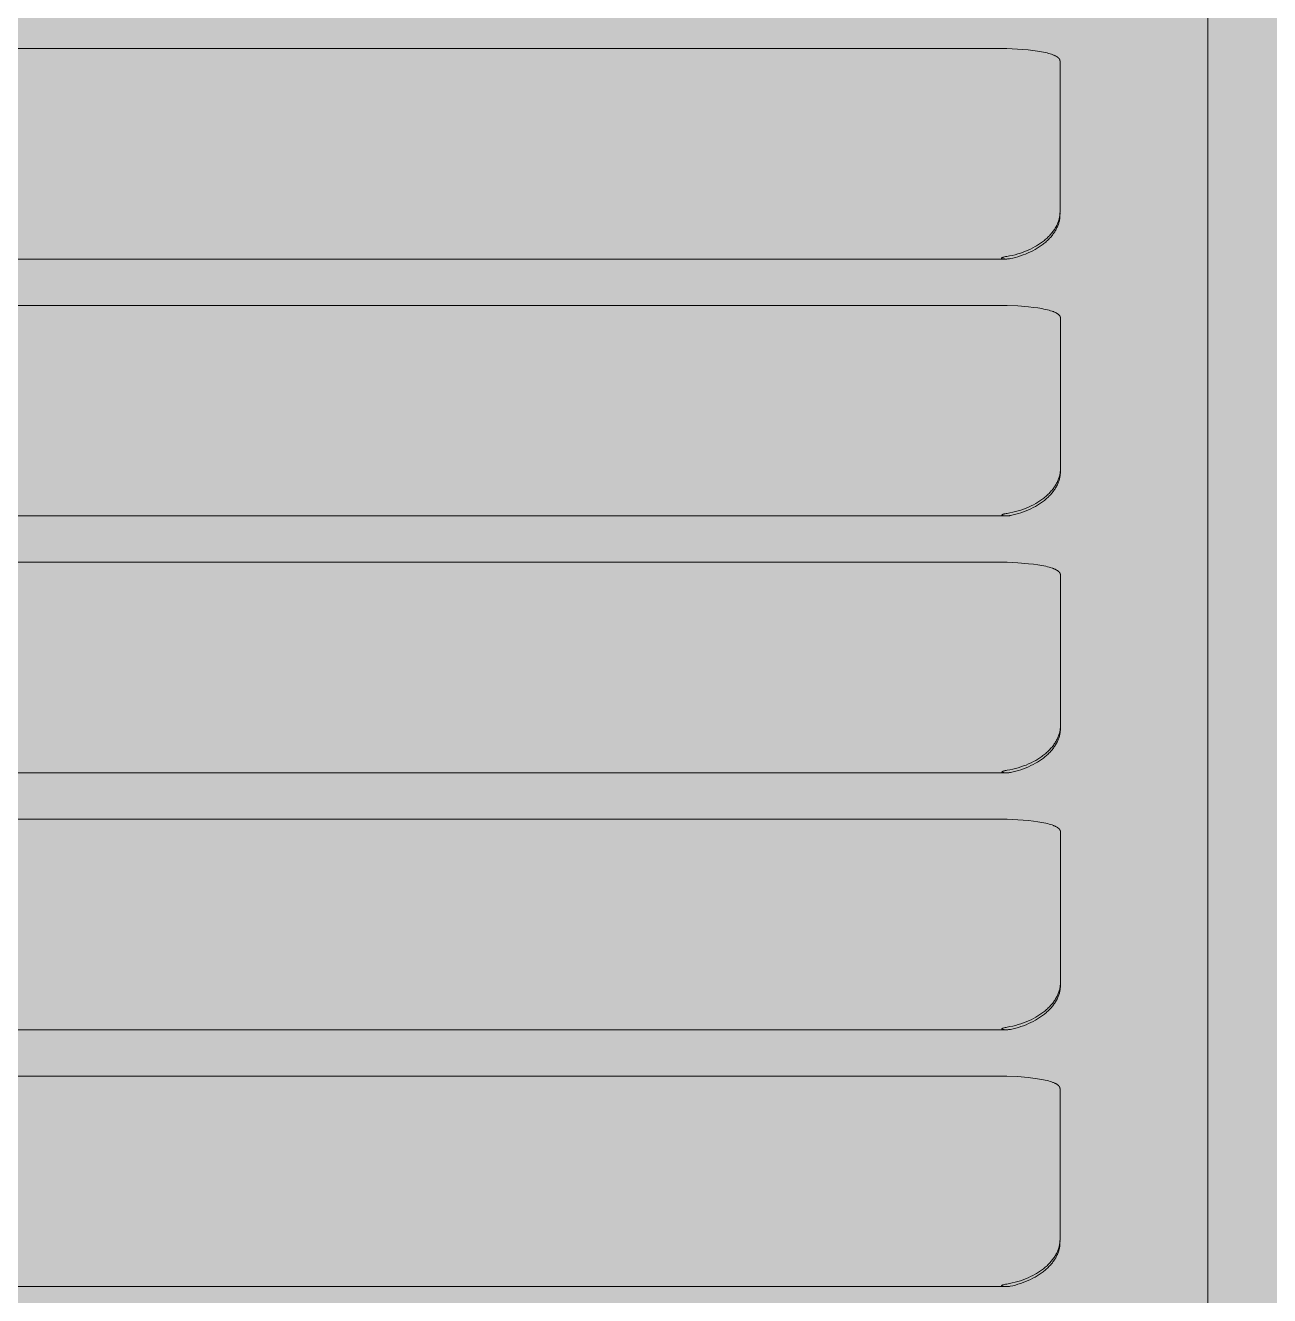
# Model space of a CAD drawing. Header units: millimetres. Extents: x 126 to 12547, y 1644 to 26714.
# Drawn here: x 1157.2 to 1217.8, y 25354.2 to 25415.9 of the extents above; entities that cross this region are included whole.
import ezdxf

# ---------------------------------------------------------------- set-up
doc = ezdxf.new("R2010")
doc.units = ezdxf.units.MM
doc.linetypes.add('CONTINUA', pattern=[0])
doc.layers.add('cono piramide', color=4, linetype='Continuous')
for name, color, linetype, lineweight in [('F_ARREDI_pareti', 1, 'Continuous', 0), ('F_INFISSI', 4, 'Continuous', 5), ('F_MINERAL WALL', 6, 'Continuous', 5), ('F_Tendaggio', 252, 'Continuous', 5), ('F_VETRO', 140, 'Continuous', 5)]:
    doc.layers.add(name, color=color, linetype=linetype, lineweight=lineweight)

# ---------------------------------------------------------------- blocks, each defined once
blk = doc.blocks.new('TENDAGGIO_infisso piccolo_prospetto_fronte')
at = {"layer": 'F_Tendaggio'}
for points in [[(734793.782, 513512.305), (734687.539, 513512.305)], [(734793.782, 513512.305), (734793.823, 513512.304), (734794.345, 513512.279), (734794.866, 513512.237), (734795.098, 513512.211), (734795.314, 513512.181), (734795.514, 513512.148), (734795.607, 513512.13), (734795.696, 513512.111), (734795.78, 513512.091), (734795.859, 513512.07), (734795.934, 513512.048), (734796.003, 513512.026), (734796.036, 513512.014), (734796.067, 513512.002), (734796.097, 513511.99), (734796.126, 513511.978), (734796.154, 513511.966), (734796.18, 513511.953), (734796.205, 513511.94), (734796.228, 513511.927), (734796.251, 513511.914), (734796.261, 513511.907), (734796.271, 513511.9), (734796.281, 513511.893), (734796.291, 513511.886), (734796.3, 513511.879), (734796.309, 513511.872), (734796.317, 513511.865), (734796.325, 513511.858), (734796.333, 513511.851), (734796.34, 513511.844), (734796.347, 513511.837), (734796.354, 513511.83), (734796.361, 513511.822), (734796.366, 513511.815), (734796.372, 513511.808), (734796.377, 513511.8), (734796.38, 513511.797), (734796.382, 513511.793), (734796.385, 513511.789), (734796.387, 513511.785), (734796.389, 513511.782), (734796.391, 513511.778), (734796.393, 513511.774), (734796.395, 513511.77), (734796.397, 513511.766), (734796.398, 513511.763), (734796.4, 513511.759), (734796.401, 513511.755), (734796.403, 513511.751), (734796.404, 513511.747), (734796.405, 513511.744), (734796.406, 513511.74), (734796.407, 513511.736), (734796.408, 513511.732), (734796.409, 513511.728), (734796.41, 513511.724), (734796.411, 513511.72), (734796.411, 513511.716), (734796.412, 513511.712), (734796.412, 513511.708), (734796.413, 513511.704), (734796.413, 513511.701), (734796.413, 513511.697), (734796.413, 513504.346), (734796.412, 513504.303), (734796.41, 513504.259), (734796.406, 513504.216), (734796.401, 513504.172), (734796.395, 513504.128), (734796.387, 513504.085), (734796.377, 513504.041), (734796.367, 513503.997), (734796.354, 513503.954), (734796.341, 513503.91), (734796.325, 513503.867), (734796.309, 513503.824), (734796.291, 513503.781), (734796.272, 513503.738), (734796.251, 513503.695), (734796.229, 513503.652), (734796.205, 513503.609), (734796.18, 513503.567), (734796.154, 513503.525), (734796.126, 513503.483), (734796.098, 513503.442), (734796.067, 513503.401), (734796.036, 513503.36), (734796.003, 513503.319), (734795.969, 513503.279), (734795.934, 513503.239), (734795.897, 513503.2), (734795.86, 513503.161), (734795.82, 513503.123), (734795.78, 513503.084), (734795.739, 513503.047), (734795.696, 513503.01), (734795.652, 513502.973), (734795.607, 513502.937), (734795.561, 513502.901), (734795.514, 513502.866), (734795.465, 513502.832), (734795.416, 513502.798), (734795.366, 513502.765), (734795.314, 513502.732), (734795.262, 513502.701), (734795.208, 513502.669), (734795.098, 513502.609), (734794.984, 513502.552), (734794.867, 513502.498), (734794.741, 513502.445), (734794.614, 513502.397), (734794.485, 513502.352), (734794.355, 513502.311), (734794.223, 513502.275), (734794.091, 513502.242), (734793.957, 513502.214), (734793.823, 513502.19)], [(734793.561, 513502.106), (734793.561, 513502.106), (734793.561, 513502.106), (734793.561, 513502.106), (734793.561, 513502.105), (734793.561, 513502.105), (734793.561, 513502.105), (734793.561, 513502.105), (734793.561, 513502.105), (734793.562, 513502.104), (734793.562, 513502.104), (734793.562, 513502.104), (734793.562, 513502.104), (734793.562, 513502.104), (734793.562, 513502.103), (734793.562, 513502.103), (734793.562, 513502.103), (734793.562, 513502.103), (734793.562, 513502.103), (734793.562, 513502.102), (734793.562, 513502.102), (734793.562, 513502.102), (734793.562, 513502.102), (734793.563, 513502.102), (734793.563, 513502.101), (734793.563, 513502.101), (734793.563, 513502.101), (734793.563, 513502.1), (734793.564, 513502.1), (734793.564, 513502.1), (734793.564, 513502.099), (734793.564, 513502.099), (734793.565, 513502.099), (734793.565, 513502.098), (734793.565, 513502.098), (734793.566, 513502.098), (734793.566, 513502.097), (734793.566, 513502.097), (734793.567, 513502.097), (734793.568, 513502.096), (734793.568, 513502.095), (734793.569, 513502.095), (734793.57, 513502.094), (734793.571, 513502.094), (734793.572, 513502.093), (734793.572, 513502.093), (734793.573, 513502.092), (734793.574, 513502.092), (734793.576, 513502.091), (734793.578, 513502.09), (734793.579, 513502.089), (734793.582, 513502.088), (734793.594, 513502.085), (734793.606, 513502.081), (734793.618, 513502.078), (734793.63, 513502.076), (734793.643, 513502.074), (734793.655, 513502.072), (734793.667, 513502.07), (734793.705, 513502.067), (734793.731, 513502.066), (734793.756, 513502.065), (734793.781, 513502.065), (734793.807, 513502.065), (734793.832, 513502.066), (734793.857, 513502.067), (734793.883, 513502.069), (734793.908, 513502.072), (734793.933, 513502.075), (734793.958, 513502.079), (734793.983, 513502.083), (734794.111, 513502.111), (734794.239, 513502.142), (734794.366, 513502.178), (734794.491, 513502.217), (734794.616, 513502.261), (734794.739, 513502.308), (734794.86, 513502.359), (734794.979, 513502.413), (734795.09, 513502.469), (734795.197, 513502.527), (734795.3, 513502.588), (734795.351, 513502.62), (734795.4, 513502.652), (734795.448, 513502.684), (734795.495, 513502.717), (734795.541, 513502.751), (734795.587, 513502.785), (734795.631, 513502.82), (734795.674, 513502.855), (734795.716, 513502.891), (734795.757, 513502.928), (734795.796, 513502.964), (734795.834, 513503.001), (734795.872, 513503.038), (734795.908, 513503.076), (734795.942, 513503.114), (734795.976, 513503.152), (734796.009, 513503.191), (734796.04, 513503.23), (734796.07, 513503.269), (734796.099, 513503.309), (734796.127, 513503.349), (734796.153, 513503.389), (734796.178, 513503.429), (734796.202, 513503.47), (734796.225, 513503.511), (734796.246, 513503.552), (734796.266, 513503.592), (734796.285, 513503.633), (734796.303, 513503.674), (734796.319, 513503.716), (734796.334, 513503.757), (734796.348, 513503.798), (734796.36, 513503.839), (734796.371, 513503.881), (734796.381, 513503.922), (734796.389, 513503.964), (734796.397, 513504.005), (734796.402, 513504.047), (734796.407, 513504.088), (734796.41, 513504.13), (734796.412, 513504.171), (734796.413, 513504.303)], [(734687.433, 513502.065), (734793.781, 513502.065)], [(734793.823, 513502.19), (734793.766, 513502.18), (734793.719, 513502.17), (734793.675, 513502.159), (734793.653, 513502.153), (734793.631, 513502.147), (734793.618, 513502.142), (734793.611, 513502.14), (734793.604, 513502.137), (734793.598, 513502.135), (734793.591, 513502.132), (734793.588, 513502.13), (734793.585, 513502.129), (734793.582, 513502.127), (734793.579, 513502.125), (734793.577, 513502.124), (734793.575, 513502.123), (734793.573, 513502.122), (734793.572, 513502.121), (734793.571, 513502.121), (734793.571, 513502.12), (734793.57, 513502.119), (734793.569, 513502.119), (734793.568, 513502.118), (734793.567, 513502.117), (734793.567, 513502.117), (734793.566, 513502.116), (734793.566, 513502.116), (734793.566, 513502.115), (734793.565, 513502.115), (734793.565, 513502.115), (734793.564, 513502.114), (734793.564, 513502.114), (734793.564, 513502.113), (734793.563, 513502.113), (734793.563, 513502.112), (734793.563, 513502.112), (734793.563, 513502.112), (734793.563, 513502.112), (734793.563, 513502.111), (734793.562, 513502.111), (734793.562, 513502.111), (734793.562, 513502.11), (734793.562, 513502.11), (734793.562, 513502.11), (734793.562, 513502.11), (734793.562, 513502.109), (734793.562, 513502.109), (734793.562, 513502.109), (734793.562, 513502.108), (734793.562, 513502.108), (734793.561, 513502.108), (734793.561, 513502.108), (734793.561, 513502.107), (734793.561, 513502.107), (734793.561, 513502.107), (734793.561, 513502.106)], [(734793.803, 513499.808), (734687.56, 513499.808)], [(734793.803, 513499.808), (734793.844, 513499.807), (734794.366, 513499.782), (734794.887, 513499.74), (734795.118, 513499.714), (734795.334, 513499.684), (734795.534, 513499.651), (734795.628, 513499.632), (734795.716, 513499.613), (734795.801, 513499.594), (734795.88, 513499.573), (734795.954, 513499.551), (734796.024, 513499.528), (734796.056, 513499.517), (734796.088, 513499.505), (734796.118, 513499.493), (734796.147, 513499.481), (734796.174, 513499.468), (734796.201, 513499.456), (734796.225, 513499.443), (734796.249, 513499.43), (734796.271, 513499.416), (734796.282, 513499.409), (734796.292, 513499.403), (734796.302, 513499.396), (734796.311, 513499.389), (734796.32, 513499.382), (734796.329, 513499.375), (734796.338, 513499.368), (734796.346, 513499.361), (734796.354, 513499.354), (734796.361, 513499.347), (734796.368, 513499.34), (734796.375, 513499.332), (734796.381, 513499.325), (734796.387, 513499.318), (734796.393, 513499.31), (734796.398, 513499.303), (734796.4, 513499.299), (734796.403, 513499.295), (734796.405, 513499.292), (734796.407, 513499.288), (734796.409, 513499.284), (734796.411, 513499.28), (734796.413, 513499.277), (734796.415, 513499.273), (734796.417, 513499.269), (734796.419, 513499.265), (734796.42, 513499.261), (734796.422, 513499.258), (734796.423, 513499.254), (734796.425, 513499.25), (734796.426, 513499.246), (734796.427, 513499.242), (734796.428, 513499.238), (734796.429, 513499.234), (734796.43, 513499.231), (734796.431, 513499.227), (734796.431, 513499.223), (734796.432, 513499.219), (734796.432, 513499.215), (734796.433, 513499.211), (734796.433, 513499.207), (734796.433, 513499.203), (734796.433, 513499.199), (734796.434, 513491.849), (734796.433, 513491.805), (734796.431, 513491.762), (734796.427, 513491.718), (734796.422, 513491.675), (734796.415, 513491.631), (734796.407, 513491.587), (734796.398, 513491.544), (734796.387, 513491.5), (734796.375, 513491.457), (734796.361, 513491.413), (734796.346, 513491.37), (734796.329, 513491.326), (734796.311, 513491.283), (734796.292, 513491.24), (734796.271, 513491.197), (734796.249, 513491.154), (734796.226, 513491.112), (734796.201, 513491.07), (734796.175, 513491.028), (734796.147, 513490.986), (734796.118, 513490.944), (734796.088, 513490.903), (734796.057, 513490.862), (734796.024, 513490.822), (734795.99, 513490.782), (734795.954, 513490.742), (734795.918, 513490.703), (734795.88, 513490.664), (734795.841, 513490.625), (734795.801, 513490.587), (734795.759, 513490.549), (734795.716, 513490.512), (734795.673, 513490.475), (734795.628, 513490.439), (734795.581, 513490.404), (734795.534, 513490.369), (734795.486, 513490.334), (734795.437, 513490.301), (734795.386, 513490.268), (734795.335, 513490.235), (734795.282, 513490.203), (734795.229, 513490.172), (734795.119, 513490.112), (734795.005, 513490.055), (734794.887, 513490), (734794.762, 513489.948), (734794.634, 513489.899), (734794.505, 513489.854), (734794.375, 513489.814), (734794.244, 513489.777), (734794.111, 513489.745), (734793.978, 513489.717), (734793.844, 513489.693)], [(734793.582, 513489.609), (734793.582, 513489.609), (734793.582, 513489.608), (734793.582, 513489.608), (734793.582, 513489.608), (734793.582, 513489.608), (734793.582, 513489.608), (734793.582, 513489.607), (734793.582, 513489.607), (734793.582, 513489.607), (734793.582, 513489.607), (734793.582, 513489.607), (734793.582, 513489.606), (734793.582, 513489.606), (734793.582, 513489.606), (734793.582, 513489.606), (734793.582, 513489.606), (734793.583, 513489.605), (734793.583, 513489.605), (734793.583, 513489.605), (734793.583, 513489.605), (734793.583, 513489.605), (734793.583, 513489.604), (734793.583, 513489.604), (734793.583, 513489.604), (734793.583, 513489.604), (734793.584, 513489.603), (734793.584, 513489.603), (734793.584, 513489.603), (734793.584, 513489.602), (734793.585, 513489.602), (734793.585, 513489.602), (734793.585, 513489.601), (734793.586, 513489.601), (734793.586, 513489.601), (734793.586, 513489.6), (734793.587, 513489.6), (734793.587, 513489.6), (734793.587, 513489.599), (734793.588, 513489.599), (734793.589, 513489.598), (734793.59, 513489.597), (734793.59, 513489.597), (734793.591, 513489.596), (734793.592, 513489.596), (734793.593, 513489.595), (734793.594, 513489.595), (734793.595, 513489.594), (734793.596, 513489.594), (734793.598, 513489.593), (734793.6, 513489.592), (734793.602, 513489.591), (734793.614, 513489.587), (734793.626, 513489.584), (734793.639, 513489.581), (734793.651, 513489.579), (734793.663, 513489.576), (734793.676, 513489.574), (734793.688, 513489.573), (734793.726, 513489.57), (734793.751, 513489.568), (734793.776, 513489.568), (734793.802, 513489.567), (734793.827, 513489.567), (734793.852, 513489.568), (734793.878, 513489.57), (734793.903, 513489.572), (734793.928, 513489.574), (734793.954, 513489.577), (734793.979, 513489.581), (734794.004, 513489.586), (734794.132, 513489.613), (734794.26, 513489.645), (734794.386, 513489.68), (734794.512, 513489.72), (734794.636, 513489.763), (734794.759, 513489.811), (734794.88, 513489.861), (734795, 513489.916), (734795.11, 513489.972), (734795.218, 513490.03), (734795.321, 513490.091), (734795.371, 513490.122), (734795.42, 513490.154), (734795.469, 513490.187), (734795.516, 513490.22), (734795.562, 513490.254), (734795.607, 513490.288), (734795.651, 513490.323), (734795.694, 513490.358), (734795.736, 513490.394), (734795.777, 513490.43), (734795.817, 513490.467), (734795.855, 513490.503), (734795.892, 513490.541), (734795.928, 513490.578), (734795.963, 513490.616), (734795.997, 513490.655), (734796.029, 513490.693), (734796.06, 513490.732), (734796.09, 513490.772), (734796.119, 513490.811), (734796.147, 513490.851), (734796.173, 513490.891), (734796.199, 513490.932), (734796.223, 513490.972), (734796.245, 513491.013), (734796.267, 513491.054), (734796.287, 513491.095), (734796.306, 513491.136), (734796.323, 513491.177), (734796.339, 513491.218), (734796.354, 513491.259), (734796.368, 513491.301), (734796.38, 513491.342), (734796.392, 513491.383), (734796.401, 513491.425), (734796.41, 513491.466), (734796.417, 513491.508), (734796.423, 513491.549), (734796.428, 513491.591), (734796.431, 513491.632), (734796.433, 513491.674), (734796.434, 513491.805)], [(734687.454, 513489.567), (734793.802, 513489.567)], [(734793.844, 513489.693), (734793.787, 513489.683), (734793.739, 513489.673), (734793.695, 513489.662), (734793.673, 513489.656), (734793.652, 513489.649), (734793.638, 513489.645), (734793.632, 513489.642), (734793.625, 513489.64), (734793.618, 513489.637), (734793.612, 513489.634), (734793.609, 513489.633), (734793.605, 513489.631), (734793.602, 513489.63), (734793.599, 513489.628), (734793.597, 513489.627), (734793.596, 513489.626), (734793.594, 513489.625), (734793.593, 513489.624), (734793.592, 513489.623), (734793.591, 513489.623), (734793.59, 513489.622), (734793.589, 513489.621), (734793.589, 513489.621), (734793.588, 513489.62), (734793.587, 513489.619), (734793.587, 513489.619), (734793.586, 513489.618), (734793.586, 513489.618), (734793.586, 513489.618), (734793.585, 513489.617), (734793.585, 513489.617), (734793.585, 513489.616), (734793.584, 513489.616), (734793.584, 513489.615), (734793.584, 513489.615), (734793.584, 513489.615), (734793.583, 513489.614), (734793.583, 513489.614), (734793.583, 513489.614), (734793.583, 513489.614), (734793.583, 513489.613), (734793.583, 513489.613), (734793.583, 513489.613), (734793.583, 513489.612), (734793.582, 513489.612), (734793.582, 513489.612), (734793.582, 513489.612), (734793.582, 513489.611), (734793.582, 513489.611), (734793.582, 513489.611), (734793.582, 513489.61), (734793.582, 513489.61), (734793.582, 513489.61), (734793.582, 513489.61), (734793.582, 513489.609), (734793.582, 513489.609)], [(734793.803, 513487.31), (734687.56, 513487.31)], [(734793.803, 513487.31), (734793.844, 513487.31), (734794.366, 513487.284), (734794.887, 513487.242), (734795.118, 513487.216), (734795.334, 513487.186), (734795.534, 513487.153), (734795.628, 513487.135), (734795.716, 513487.116), (734795.801, 513487.096), (734795.88, 513487.075), (734795.954, 513487.054), (734796.024, 513487.031), (734796.056, 513487.019), (734796.088, 513487.008), (734796.118, 513486.996), (734796.147, 513486.983), (734796.174, 513486.971), (734796.201, 513486.958), (734796.225, 513486.945), (734796.249, 513486.932), (734796.271, 513486.919), (734796.282, 513486.912), (734796.292, 513486.905), (734796.302, 513486.898), (734796.311, 513486.892), (734796.32, 513486.885), (734796.329, 513486.878), (734796.338, 513486.871), (734796.346, 513486.864), (734796.354, 513486.856), (734796.361, 513486.849), (734796.368, 513486.842), (734796.375, 513486.835), (734796.381, 513486.828), (734796.387, 513486.82), (734796.393, 513486.813), (734796.398, 513486.806), (734796.4, 513486.802), (734796.403, 513486.798), (734796.405, 513486.794), (734796.407, 513486.791), (734796.409, 513486.787), (734796.411, 513486.783), (734796.413, 513486.779), (734796.415, 513486.775), (734796.417, 513486.772), (734796.419, 513486.768), (734796.42, 513486.764), (734796.422, 513486.76), (734796.423, 513486.756), (734796.425, 513486.753), (734796.426, 513486.749), (734796.427, 513486.745), (734796.428, 513486.741), (734796.429, 513486.737), (734796.43, 513486.733), (734796.431, 513486.729), (734796.431, 513486.725), (734796.432, 513486.721), (734796.432, 513486.718), (734796.433, 513486.714), (734796.433, 513486.71), (734796.433, 513486.706), (734796.433, 513486.702), (734796.434, 513479.351), (734796.433, 513479.308), (734796.431, 513479.264), (734796.427, 513479.221), (734796.422, 513479.177), (734796.415, 513479.134), (734796.407, 513479.09), (734796.398, 513479.046), (734796.387, 513479.003), (734796.375, 513478.959), (734796.361, 513478.916), (734796.346, 513478.872), (734796.329, 513478.829), (734796.311, 513478.786), (734796.292, 513478.743), (734796.271, 513478.7), (734796.249, 513478.657), (734796.226, 513478.615), (734796.201, 513478.572), (734796.175, 513478.53), (734796.147, 513478.489), (734796.118, 513478.447), (734796.088, 513478.406), (734796.057, 513478.365), (734796.024, 513478.325), (734795.99, 513478.284), (734795.954, 513478.245), (734795.918, 513478.205), (734795.88, 513478.166), (734795.841, 513478.128), (734795.801, 513478.09), (734795.759, 513478.052), (734795.716, 513478.015), (734795.673, 513477.978), (734795.628, 513477.942), (734795.581, 513477.906), (734795.534, 513477.871), (734795.486, 513477.837), (734795.437, 513477.803), (734795.386, 513477.77), (734795.335, 513477.738), (734795.282, 513477.706), (734795.229, 513477.675), (734795.119, 513477.615), (734795.005, 513477.557), (734794.887, 513477.503), (734794.762, 513477.45), (734794.634, 513477.402), (734794.505, 513477.357), (734794.375, 513477.316), (734794.244, 513477.28), (734794.111, 513477.248), (734793.978, 513477.22), (734793.844, 513477.196)], [(734793.582, 513477.112), (734793.582, 513477.111), (734793.582, 513477.111), (734793.582, 513477.111), (734793.582, 513477.111), (734793.582, 513477.11), (734793.582, 513477.11), (734793.582, 513477.11), (734793.582, 513477.11), (734793.582, 513477.11), (734793.582, 513477.109), (734793.582, 513477.109), (734793.582, 513477.109), (734793.582, 513477.109), (734793.582, 513477.109), (734793.582, 513477.108), (734793.582, 513477.108), (734793.583, 513477.108), (734793.583, 513477.108), (734793.583, 513477.108), (734793.583, 513477.107), (734793.583, 513477.107), (734793.583, 513477.107), (734793.583, 513477.107), (734793.583, 513477.107), (734793.583, 513477.106), (734793.584, 513477.106), (734793.584, 513477.106), (734793.584, 513477.105), (734793.584, 513477.105), (734793.585, 513477.104), (734793.585, 513477.104), (734793.585, 513477.104), (734793.586, 513477.103), (734793.586, 513477.103), (734793.586, 513477.103), (734793.587, 513477.102), (734793.587, 513477.102), (734793.587, 513477.102), (734793.588, 513477.101), (734793.589, 513477.101), (734793.59, 513477.1), (734793.59, 513477.1), (734793.591, 513477.099), (734793.592, 513477.098), (734793.593, 513477.098), (734793.594, 513477.097), (734793.595, 513477.097), (734793.596, 513477.096), (734793.598, 513477.095), (734793.6, 513477.095), (734793.602, 513477.094), (734793.614, 513477.09), (734793.626, 513477.087), (734793.639, 513477.084), (734793.651, 513477.081), (734793.663, 513477.079), (734793.676, 513477.077), (734793.688, 513477.076), (734793.726, 513477.072), (734793.751, 513477.071), (734793.776, 513477.07), (734793.802, 513477.07), (734793.827, 513477.07), (734793.852, 513477.071), (734793.878, 513477.072), (734793.903, 513477.074), (734793.928, 513477.077), (734793.954, 513477.08), (734793.979, 513477.084), (734794.004, 513477.088), (734794.132, 513477.116), (734794.26, 513477.148), (734794.386, 513477.183), (734794.512, 513477.223), (734794.636, 513477.266), (734794.759, 513477.313), (734794.88, 513477.364), (734795, 513477.419), (734795.11, 513477.474), (734795.218, 513477.532), (734795.321, 513477.593), (734795.371, 513477.625), (734795.42, 513477.657), (734795.469, 513477.689), (734795.516, 513477.722), (734795.562, 513477.756), (734795.607, 513477.79), (734795.651, 513477.825), (734795.694, 513477.861), (734795.736, 513477.896), (734795.777, 513477.933), (734795.817, 513477.969), (734795.855, 513478.006), (734795.892, 513478.043), (734795.928, 513478.081), (734795.963, 513478.119), (734795.997, 513478.157), (734796.029, 513478.196), (734796.06, 513478.235), (734796.09, 513478.274), (734796.119, 513478.314), (734796.147, 513478.354), (734796.173, 513478.394), (734796.199, 513478.434), (734796.223, 513478.475), (734796.245, 513478.516), (734796.267, 513478.557), (734796.287, 513478.598), (734796.306, 513478.639), (734796.323, 513478.68), (734796.339, 513478.721), (734796.354, 513478.762), (734796.368, 513478.803), (734796.38, 513478.845), (734796.392, 513478.886), (734796.401, 513478.928), (734796.41, 513478.969), (734796.417, 513479.011), (734796.423, 513479.052), (734796.428, 513479.094), (734796.431, 513479.135), (734796.433, 513479.176), (734796.434, 513479.308)], [(734793.844, 513477.196), (734793.787, 513477.185), (734793.739, 513477.175), (734793.695, 513477.164), (734793.673, 513477.158), (734793.652, 513477.152), (734793.638, 513477.147), (734793.632, 513477.145), (734793.625, 513477.142), (734793.618, 513477.14), (734793.612, 513477.137), (734793.609, 513477.135), (734793.605, 513477.134), (734793.602, 513477.132), (734793.599, 513477.13), (734793.597, 513477.129), (734793.596, 513477.128), (734793.594, 513477.127), (734793.593, 513477.127), (734793.592, 513477.126), (734793.591, 513477.125), (734793.59, 513477.125), (734793.589, 513477.124), (734793.589, 513477.123), (734793.588, 513477.123), (734793.587, 513477.122), (734793.587, 513477.121), (734793.586, 513477.121), (734793.586, 513477.121), (734793.586, 513477.12), (734793.585, 513477.12), (734793.585, 513477.119), (734793.585, 513477.119), (734793.584, 513477.118), (734793.584, 513477.118), (734793.584, 513477.118), (734793.584, 513477.117), (734793.583, 513477.117), (734793.583, 513477.117), (734793.583, 513477.116), (734793.583, 513477.116), (734793.583, 513477.116), (734793.583, 513477.116), (734793.583, 513477.115), (734793.583, 513477.115), (734793.582, 513477.115), (734793.582, 513477.114), (734793.582, 513477.114), (734793.582, 513477.114), (734793.582, 513477.114), (734793.582, 513477.113), (734793.582, 513477.113), (734793.582, 513477.113), (734793.582, 513477.112), (734793.582, 513477.112), (734793.582, 513477.112), (734793.582, 513477.112)], [(734687.454, 513477.07), (734793.802, 513477.07)], [(734793.803, 513474.813), (734687.56, 513474.813)], [(734793.803, 513474.813), (734687.56, 513474.813)], [(734793.803, 513474.813), (734793.844, 513474.812), (734794.366, 513474.787), (734794.887, 513474.745), (734795.118, 513474.719), (734795.334, 513474.689), (734795.534, 513474.656), (734795.628, 513474.638), (734795.716, 513474.619), (734795.801, 513474.599), (734795.88, 513474.578), (734795.954, 513474.556), (734796.024, 513474.534), (734796.056, 513474.522), (734796.088, 513474.51), (734796.118, 513474.498), (734796.147, 513474.486), (734796.174, 513474.473), (734796.201, 513474.461), (734796.225, 513474.448), (734796.249, 513474.435), (734796.271, 513474.421), (734796.282, 513474.415), (734796.292, 513474.408), (734796.302, 513474.401), (734796.311, 513474.394), (734796.32, 513474.387), (734796.329, 513474.38), (734796.338, 513474.373), (734796.346, 513474.366), (734796.354, 513474.359), (734796.361, 513474.352), (734796.368, 513474.345), (734796.375, 513474.338), (734796.381, 513474.33), (734796.387, 513474.323), (734796.393, 513474.316), (734796.398, 513474.308), (734796.4, 513474.304), (734796.403, 513474.301), (734796.405, 513474.297), (734796.407, 513474.293), (734796.409, 513474.289), (734796.411, 513474.286), (734796.413, 513474.282), (734796.415, 513474.278), (734796.417, 513474.274), (734796.419, 513474.27), (734796.42, 513474.267), (734796.422, 513474.263), (734796.423, 513474.259), (734796.425, 513474.255), (734796.426, 513474.251), (734796.427, 513474.247), (734796.428, 513474.244), (734796.429, 513474.24), (734796.43, 513474.236), (734796.431, 513474.232), (734796.431, 513474.228), (734796.432, 513474.224), (734796.432, 513474.22), (734796.433, 513474.216), (734796.433, 513474.212), (734796.433, 513474.208), (734796.433, 513474.204), (734796.434, 513466.854), (734796.433, 513466.811), (734796.431, 513466.767), (734796.427, 513466.723), (734796.422, 513466.68), (734796.415, 513466.636), (734796.407, 513466.593), (734796.398, 513466.549), (734796.387, 513466.505), (734796.375, 513466.462), (734796.361, 513466.418), (734796.346, 513466.375), (734796.329, 513466.332), (734796.311, 513466.288), (734796.292, 513466.245), (734796.271, 513466.202), (734796.249, 513466.16), (734796.226, 513466.117), (734796.201, 513466.075), (734796.175, 513466.033), (734796.147, 513465.991), (734796.118, 513465.95), (734796.088, 513465.908), (734796.057, 513465.868), (734796.024, 513465.827), (734795.99, 513465.787), (734795.954, 513465.747), (734795.918, 513465.708), (734795.88, 513465.669), (734795.841, 513465.63), (734795.801, 513465.592), (734795.759, 513465.555), (734795.716, 513465.517), (734795.673, 513465.481), (734795.628, 513465.445), (734795.581, 513465.409), (734795.534, 513465.374), (734795.486, 513465.34), (734795.437, 513465.306), (734795.386, 513465.273), (734795.335, 513465.24), (734795.282, 513465.208), (734795.229, 513465.177), (734795.119, 513465.117), (734795.005, 513465.06), (734794.887, 513465.006), (734794.762, 513464.953), (734794.634, 513464.904), (734794.505, 513464.86), (734794.375, 513464.819), (734794.244, 513464.783), (734794.111, 513464.75), (734793.978, 513464.722), (734793.844, 513464.698)], [(734793.803, 513474.813), (734793.844, 513474.812), (734794.366, 513474.787), (734794.887, 513474.745), (734795.118, 513474.719), (734795.334, 513474.689), (734795.534, 513474.656), (734795.628, 513474.638), (734795.716, 513474.619), (734795.801, 513474.599), (734795.88, 513474.578), (734795.954, 513474.556), (734796.024, 513474.534), (734796.056, 513474.522), (734796.088, 513474.51), (734796.118, 513474.498), (734796.147, 513474.486), (734796.174, 513474.473), (734796.201, 513474.461), (734796.225, 513474.448), (734796.249, 513474.435), (734796.271, 513474.421), (734796.282, 513474.415), (734796.292, 513474.408), (734796.302, 513474.401), (734796.311, 513474.394), (734796.32, 513474.387), (734796.329, 513474.38), (734796.338, 513474.373), (734796.346, 513474.366), (734796.354, 513474.359), (734796.361, 513474.352), (734796.368, 513474.345), (734796.375, 513474.337), (734796.381, 513474.33), (734796.387, 513474.323), (734796.393, 513474.316), (734796.398, 513474.308), (734796.4, 513474.304), (734796.403, 513474.301), (734796.405, 513474.297), (734796.407, 513474.293), (734796.409, 513474.289), (734796.411, 513474.286), (734796.413, 513474.282), (734796.415, 513474.278), (734796.417, 513474.274), (734796.419, 513474.27), (734796.42, 513474.267), (734796.422, 513474.263), (734796.423, 513474.259), (734796.425, 513474.255), (734796.426, 513474.251), (734796.427, 513474.247), (734796.428, 513474.244), (734796.429, 513474.24), (734796.43, 513474.236), (734796.431, 513474.232), (734796.431, 513474.228), (734796.432, 513474.224), (734796.432, 513474.22), (734796.433, 513474.216), (734796.433, 513474.212), (734796.433, 513474.208), (734796.433, 513474.204), (734796.434, 513466.854), (734796.433, 513466.811), (734796.431, 513466.767), (734796.427, 513466.723), (734796.422, 513466.68), (734796.415, 513466.636), (734796.407, 513466.592), (734796.398, 513466.549), (734796.387, 513466.505), (734796.375, 513466.462), (734796.361, 513466.418), (734796.346, 513466.375), (734796.329, 513466.332), (734796.311, 513466.288), (734796.292, 513466.245), (734796.271, 513466.202), (734796.249, 513466.16), (734796.226, 513466.117), (734796.201, 513466.075), (734796.175, 513466.033), (734796.147, 513465.991), (734796.118, 513465.95), (734796.088, 513465.908), (734796.057, 513465.868), (734796.024, 513465.827), (734795.99, 513465.787), (734795.954, 513465.747), (734795.918, 513465.708), (734795.88, 513465.669), (734795.841, 513465.63), (734795.801, 513465.592), (734795.759, 513465.555), (734795.716, 513465.517), (734795.673, 513465.481), (734795.628, 513465.445), (734795.581, 513465.409), (734795.534, 513465.374), (734795.486, 513465.34), (734795.437, 513465.306), (734795.386, 513465.273), (734795.335, 513465.24), (734795.282, 513465.208), (734795.229, 513465.177), (734795.119, 513465.117), (734795.005, 513465.06), (734794.887, 513465.005), (734794.762, 513464.953), (734794.634, 513464.904), (734794.505, 513464.86), (734794.375, 513464.819), (734794.244, 513464.783), (734794.111, 513464.75), (734793.978, 513464.722), (734793.844, 513464.698)], [(734793.582, 513464.614), (734793.582, 513464.614), (734793.582, 513464.614), (734793.582, 513464.613), (734793.582, 513464.613), (734793.582, 513464.613), (734793.582, 513464.613), (734793.582, 513464.613), (734793.582, 513464.612), (734793.582, 513464.612), (734793.582, 513464.612), (734793.582, 513464.612), (734793.582, 513464.612), (734793.582, 513464.611), (734793.582, 513464.611), (734793.582, 513464.611), (734793.582, 513464.611), (734793.583, 513464.611), (734793.583, 513464.61), (734793.583, 513464.61), (734793.583, 513464.61), (734793.583, 513464.61), (734793.583, 513464.61), (734793.583, 513464.609), (734793.583, 513464.609), (734793.583, 513464.609), (734793.584, 513464.609), (734793.584, 513464.608), (734793.584, 513464.608), (734793.584, 513464.607), (734793.585, 513464.607), (734793.585, 513464.607), (734793.585, 513464.606), (734793.586, 513464.606), (734793.586, 513464.606), (734793.586, 513464.605), (734793.587, 513464.605), (734793.587, 513464.605), (734793.587, 513464.604), (734793.588, 513464.604), (734793.589, 513464.603), (734793.59, 513464.603), (734793.59, 513464.602), (734793.591, 513464.602), (734793.592, 513464.601), (734793.593, 513464.601), (734793.594, 513464.6), (734793.595, 513464.6), (734793.596, 513464.599), (734793.598, 513464.598), (734793.6, 513464.597), (734793.602, 513464.596), (734793.614, 513464.592), (734793.626, 513464.589), (734793.639, 513464.586), (734793.651, 513464.584), (734793.663, 513464.582), (734793.676, 513464.58), (734793.688, 513464.578), (734793.726, 513464.575), (734793.751, 513464.574), (734793.776, 513464.573), (734793.802, 513464.572), (734793.827, 513464.573), (734793.852, 513464.573), (734793.878, 513464.575), (734793.903, 513464.577), (734793.928, 513464.579), (734793.954, 513464.583), (734793.979, 513464.587), (734794.004, 513464.591), (734794.132, 513464.619), (734794.26, 513464.65), (734794.386, 513464.686), (734794.512, 513464.725), (734794.636, 513464.769), (734794.759, 513464.816), (734794.88, 513464.867), (734795, 513464.921), (734795.11, 513464.977), (734795.218, 513465.035), (734795.321, 513465.096), (734795.371, 513465.127), (734795.42, 513465.159), (734795.469, 513465.192), (734795.516, 513465.225), (734795.562, 513465.259), (734795.607, 513465.293), (734795.651, 513465.328), (734795.694, 513465.363), (734795.736, 513465.399), (734795.777, 513465.435), (734795.817, 513465.472), (734795.855, 513465.509), (734795.892, 513465.546), (734795.928, 513465.584), (734795.963, 513465.622), (734795.997, 513465.66), (734796.029, 513465.699), (734796.06, 513465.738), (734796.09, 513465.777), (734796.119, 513465.816), (734796.147, 513465.856), (734796.173, 513465.896), (734796.199, 513465.937), (734796.223, 513465.978), (734796.245, 513466.018), (734796.267, 513466.059), (734796.287, 513466.1), (734796.306, 513466.141), (734796.323, 513466.182), (734796.339, 513466.223), (734796.354, 513466.265), (734796.368, 513466.306), (734796.38, 513466.347), (734796.392, 513466.389), (734796.401, 513466.43), (734796.41, 513466.472), (734796.417, 513466.513), (734796.423, 513466.555), (734796.428, 513466.596), (734796.431, 513466.638), (734796.433, 513466.679), (734796.434, 513466.811)], [(734793.582, 513464.614), (734793.582, 513464.614), (734793.582, 513464.614), (734793.582, 513464.613), (734793.582, 513464.613), (734793.582, 513464.613), (734793.582, 513464.613), (734793.582, 513464.613), (734793.582, 513464.612), (734793.582, 513464.612), (734793.582, 513464.612), (734793.582, 513464.612), (734793.582, 513464.612), (734793.582, 513464.611), (734793.582, 513464.611), (734793.582, 513464.611), (734793.582, 513464.611), (734793.583, 513464.611), (734793.583, 513464.61), (734793.583, 513464.61), (734793.583, 513464.61), (734793.583, 513464.61), (734793.583, 513464.61), (734793.583, 513464.609), (734793.583, 513464.609), (734793.583, 513464.609), (734793.584, 513464.608), (734793.584, 513464.608), (734793.584, 513464.608), (734793.584, 513464.607), (734793.585, 513464.607), (734793.585, 513464.607), (734793.585, 513464.606), (734793.586, 513464.606), (734793.586, 513464.606), (734793.586, 513464.605), (734793.587, 513464.605), (734793.587, 513464.605), (734793.587, 513464.604), (734793.588, 513464.604), (734793.589, 513464.603), (734793.59, 513464.603), (734793.59, 513464.602), (734793.591, 513464.602), (734793.592, 513464.601), (734793.593, 513464.601), (734793.594, 513464.6), (734793.595, 513464.6), (734793.596, 513464.599), (734793.598, 513464.598), (734793.6, 513464.597), (734793.602, 513464.596), (734793.614, 513464.592), (734793.626, 513464.589), (734793.639, 513464.586), (734793.651, 513464.584), (734793.663, 513464.581), (734793.676, 513464.58), (734793.688, 513464.578), (734793.726, 513464.575), (734793.751, 513464.574), (734793.776, 513464.573), (734793.802, 513464.572), (734793.827, 513464.573), (734793.852, 513464.573), (734793.878, 513464.575), (734793.903, 513464.577), (734793.928, 513464.579), (734793.954, 513464.583), (734793.979, 513464.586), (734794.004, 513464.591), (734794.132, 513464.618), (734794.26, 513464.65), (734794.386, 513464.686), (734794.512, 513464.725), (734794.636, 513464.769), (734794.759, 513464.816), (734794.88, 513464.867), (734795, 513464.921), (734795.11, 513464.977), (734795.218, 513465.035), (734795.321, 513465.096), (734795.371, 513465.127), (734795.42, 513465.159), (734795.469, 513465.192), (734795.516, 513465.225), (734795.562, 513465.259), (734795.607, 513465.293), (734795.651, 513465.328), (734795.694, 513465.363), (734795.736, 513465.399), (734795.777, 513465.435), (734795.817, 513465.472), (734795.855, 513465.509), (734795.892, 513465.546), (734795.928, 513465.584), (734795.963, 513465.622), (734795.997, 513465.66), (734796.029, 513465.699), (734796.06, 513465.738), (734796.09, 513465.777), (734796.119, 513465.816), (734796.147, 513465.856), (734796.173, 513465.896), (734796.199, 513465.937), (734796.223, 513465.977), (734796.245, 513466.018), (734796.267, 513466.059), (734796.287, 513466.1), (734796.306, 513466.141), (734796.323, 513466.182), (734796.339, 513466.223), (734796.354, 513466.265), (734796.368, 513466.306), (734796.38, 513466.347), (734796.392, 513466.389), (734796.401, 513466.43), (734796.41, 513466.472), (734796.417, 513466.513), (734796.423, 513466.555), (734796.428, 513466.596), (734796.431, 513466.638), (734796.433, 513466.679), (734796.434, 513466.811)], [(734687.454, 513464.572), (734793.802, 513464.572)], [(734687.454, 513464.572), (734793.802, 513464.572)], [(734793.844, 513464.698), (734793.787, 513464.688), (734793.739, 513464.678), (734793.695, 513464.667), (734793.673, 513464.661), (734793.652, 513464.654), (734793.638, 513464.65), (734793.632, 513464.648), (734793.625, 513464.645), (734793.618, 513464.642), (734793.612, 513464.64), (734793.609, 513464.638), (734793.605, 513464.636), (734793.602, 513464.635), (734793.599, 513464.633), (734793.597, 513464.632), (734793.596, 513464.631), (734793.594, 513464.63), (734793.593, 513464.629), (734793.592, 513464.629), (734793.591, 513464.628), (734793.59, 513464.627), (734793.589, 513464.627), (734793.589, 513464.626), (734793.588, 513464.625), (734793.587, 513464.624), (734793.587, 513464.624), (734793.586, 513464.624), (734793.586, 513464.623), (734793.586, 513464.623), (734793.585, 513464.622), (734793.585, 513464.622), (734793.585, 513464.621), (734793.584, 513464.621), (734793.584, 513464.62), (734793.584, 513464.62), (734793.584, 513464.62), (734793.583, 513464.62), (734793.583, 513464.619), (734793.583, 513464.619), (734793.583, 513464.619), (734793.583, 513464.618), (734793.583, 513464.618), (734793.583, 513464.618), (734793.583, 513464.618), (734793.582, 513464.617), (734793.582, 513464.617), (734793.582, 513464.617), (734793.582, 513464.617), (734793.582, 513464.616), (734793.582, 513464.616), (734793.582, 513464.616), (734793.582, 513464.615), (734793.582, 513464.615), (734793.582, 513464.615), (734793.582, 513464.614), (734793.582, 513464.614)], [(734793.844, 513464.698), (734793.787, 513464.688), (734793.739, 513464.678), (734793.695, 513464.667), (734793.673, 513464.661), (734793.652, 513464.654), (734793.638, 513464.65), (734793.632, 513464.648), (734793.625, 513464.645), (734793.618, 513464.642), (734793.612, 513464.639), (734793.609, 513464.638), (734793.605, 513464.636), (734793.602, 513464.635), (734793.599, 513464.633), (734793.597, 513464.632), (734793.596, 513464.631), (734793.594, 513464.63), (734793.593, 513464.629), (734793.592, 513464.629), (734793.591, 513464.628), (734793.59, 513464.627), (734793.589, 513464.627), (734793.589, 513464.626), (734793.588, 513464.625), (734793.587, 513464.624), (734793.587, 513464.624), (734793.586, 513464.624), (734793.586, 513464.623), (734793.586, 513464.623), (734793.585, 513464.622), (734793.585, 513464.622), (734793.585, 513464.621), (734793.584, 513464.621), (734793.584, 513464.62), (734793.584, 513464.62), (734793.584, 513464.62), (734793.583, 513464.62), (734793.583, 513464.619), (734793.583, 513464.619), (734793.583, 513464.619), (734793.583, 513464.618), (734793.583, 513464.618), (734793.583, 513464.618), (734793.583, 513464.618), (734793.582, 513464.617), (734793.582, 513464.617), (734793.582, 513464.617), (734793.582, 513464.616), (734793.582, 513464.616), (734793.582, 513464.616), (734793.582, 513464.616), (734793.582, 513464.615), (734793.582, 513464.615), (734793.582, 513464.615), (734793.582, 513464.614), (734793.582, 513464.614)], [(734793.782, 513462.315), (734687.539, 513462.315)], [(734793.782, 513462.315), (734793.823, 513462.314), (734794.345, 513462.289), (734794.866, 513462.247), (734795.098, 513462.221), (734795.314, 513462.191), (734795.514, 513462.158), (734795.607, 513462.14), (734795.696, 513462.121), (734795.78, 513462.101), (734795.859, 513462.08), (734795.934, 513462.058), (734796.003, 513462.036), (734796.036, 513462.024), (734796.067, 513462.012), (734796.097, 513462), (734796.126, 513461.988), (734796.154, 513461.975), (734796.18, 513461.963), (734796.205, 513461.95), (734796.228, 513461.937), (734796.251, 513461.923), (734796.261, 513461.917), (734796.271, 513461.91), (734796.281, 513461.903), (734796.291, 513461.896), (734796.3, 513461.889), (734796.309, 513461.882), (734796.317, 513461.875), (734796.325, 513461.868), (734796.333, 513461.861), (734796.34, 513461.854), (734796.347, 513461.847), (734796.354, 513461.839), (734796.361, 513461.832), (734796.366, 513461.825), (734796.372, 513461.817), (734796.377, 513461.81), (734796.38, 513461.806), (734796.382, 513461.803), (734796.385, 513461.799), (734796.387, 513461.795), (734796.389, 513461.791), (734796.391, 513461.788), (734796.393, 513461.784), (734796.395, 513461.78), (734796.397, 513461.776), (734796.398, 513461.772), (734796.4, 513461.769), (734796.401, 513461.765), (734796.403, 513461.761), (734796.404, 513461.757), (734796.405, 513461.753), (734796.406, 513461.749), (734796.407, 513461.745), (734796.408, 513461.742), (734796.409, 513461.738), (734796.41, 513461.734), (734796.411, 513461.73), (734796.411, 513461.726), (734796.412, 513461.722), (734796.412, 513461.718), (734796.413, 513461.714), (734796.413, 513461.71), (734796.413, 513461.706), (734796.413, 513454.356), (734796.412, 513454.312), (734796.41, 513454.269), (734796.406, 513454.225), (734796.401, 513454.182), (734796.395, 513454.138), (734796.387, 513454.094), (734796.377, 513454.051), (734796.367, 513454.007), (734796.354, 513453.964), (734796.341, 513453.92), (734796.325, 513453.877), (734796.309, 513453.833), (734796.291, 513453.79), (734796.272, 513453.747), (734796.251, 513453.704), (734796.229, 513453.662), (734796.205, 513453.619), (734796.18, 513453.577), (734796.154, 513453.535), (734796.126, 513453.493), (734796.098, 513453.452), (734796.067, 513453.41), (734796.036, 513453.37), (734796.003, 513453.329), (734795.969, 513453.289), (734795.934, 513453.249), (734795.897, 513453.21), (734795.86, 513453.171), (734795.82, 513453.132), (734795.78, 513453.094), (734795.739, 513453.056), (734795.696, 513453.019), (734795.652, 513452.983), (734795.607, 513452.946), (734795.561, 513452.911), (734795.514, 513452.876), (734795.465, 513452.842), (734795.416, 513452.808), (734795.366, 513452.775), (734795.314, 513452.742), (734795.262, 513452.71), (734795.208, 513452.679), (734795.098, 513452.619), (734794.984, 513452.562), (734794.867, 513452.507), (734794.741, 513452.455), (734794.614, 513452.406), (734794.485, 513452.362), (734794.355, 513452.321), (734794.223, 513452.284), (734794.091, 513452.252), (734793.957, 513452.224), (734793.823, 513452.2)], [(734793.561, 513452.116), (734793.561, 513452.116), (734793.561, 513452.116), (734793.561, 513452.115), (734793.561, 513452.115), (734793.561, 513452.115), (734793.561, 513452.115), (734793.561, 513452.115), (734793.561, 513452.114), (734793.562, 513452.114), (734793.562, 513452.114), (734793.562, 513452.114), (734793.562, 513452.113), (734793.562, 513452.113), (734793.562, 513452.113), (734793.562, 513452.113), (734793.562, 513452.113), (734793.562, 513452.112), (734793.562, 513452.112), (734793.562, 513452.112), (734793.562, 513452.112), (734793.562, 513452.112), (734793.562, 513452.112), (734793.563, 513452.111), (734793.563, 513452.111), (734793.563, 513452.111), (734793.563, 513452.11), (734793.563, 513452.11), (734793.564, 513452.11), (734793.564, 513452.109), (734793.564, 513452.109), (734793.564, 513452.109), (734793.565, 513452.108), (734793.565, 513452.108), (734793.565, 513452.108), (734793.566, 513452.107), (734793.566, 513452.107), (734793.566, 513452.107), (734793.567, 513452.106), (734793.568, 513452.106), (734793.568, 513452.105), (734793.569, 513452.105), (734793.57, 513452.104), (734793.571, 513452.103), (734793.572, 513452.103), (734793.572, 513452.102), (734793.573, 513452.102), (734793.574, 513452.101), (734793.576, 513452.101), (734793.578, 513452.1), (734793.579, 513452.099), (734793.582, 513452.098), (734793.594, 513452.094), (734793.606, 513452.091), (734793.618, 513452.088), (734793.63, 513452.086), (734793.643, 513452.083), (734793.655, 513452.082), (734793.667, 513452.08), (734793.705, 513452.077), (734793.731, 513452.075), (734793.756, 513452.075), (734793.781, 513452.074), (734793.807, 513452.075), (734793.832, 513452.075), (734793.857, 513452.077), (734793.883, 513452.079), (734793.908, 513452.081), (734793.933, 513452.085), (734793.958, 513452.088), (734793.983, 513452.093), (734794.111, 513452.12), (734794.239, 513452.152), (734794.366, 513452.188), (734794.491, 513452.227), (734794.616, 513452.27), (734794.739, 513452.318), (734794.86, 513452.369), (734794.979, 513452.423), (734795.09, 513452.479), (734795.197, 513452.537), (734795.3, 513452.598), (734795.351, 513452.629), (734795.4, 513452.661), (734795.448, 513452.694), (734795.495, 513452.727), (734795.541, 513452.761), (734795.587, 513452.795), (734795.631, 513452.83), (734795.674, 513452.865), (734795.716, 513452.901), (734795.757, 513452.937), (734795.796, 513452.974), (734795.834, 513453.011), (734795.872, 513453.048), (734795.908, 513453.085), (734795.942, 513453.123), (734795.976, 513453.162), (734796.009, 513453.2), (734796.04, 513453.239), (734796.07, 513453.279), (734796.099, 513453.318), (734796.127, 513453.358), (734796.153, 513453.398), (734796.178, 513453.439), (734796.202, 513453.479), (734796.225, 513453.52), (734796.246, 513453.561), (734796.266, 513453.602), (734796.285, 513453.643), (734796.303, 513453.684), (734796.319, 513453.725), (734796.334, 513453.766), (734796.348, 513453.808), (734796.36, 513453.849), (734796.371, 513453.891), (734796.381, 513453.932), (734796.389, 513453.974), (734796.397, 513454.015), (734796.402, 513454.056), (734796.407, 513454.098), (734796.41, 513454.139), (734796.412, 513454.181), (734796.413, 513454.312)], [(734687.433, 513452.074), (734793.781, 513452.074)], [(734793.823, 513452.2), (734793.766, 513452.19), (734793.719, 513452.18), (734793.675, 513452.169), (734793.653, 513452.163), (734793.631, 513452.156), (734793.618, 513452.152), (734793.611, 513452.149), (734793.604, 513452.147), (734793.598, 513452.144), (734793.591, 513452.141), (734793.588, 513452.14), (734793.585, 513452.138), (734793.582, 513452.137), (734793.579, 513452.135), (734793.577, 513452.134), (734793.575, 513452.133), (734793.573, 513452.132), (734793.572, 513452.131), (734793.571, 513452.13), (734793.571, 513452.13), (734793.57, 513452.129), (734793.569, 513452.128), (734793.568, 513452.128), (734793.567, 513452.127), (734793.567, 513452.126), (734793.566, 513452.126), (734793.566, 513452.126), (734793.566, 513452.125), (734793.565, 513452.125), (734793.565, 513452.124), (734793.564, 513452.124), (734793.564, 513452.123), (734793.564, 513452.123), (734793.563, 513452.122), (734793.563, 513452.122), (734793.563, 513452.122), (734793.563, 513452.121), (734793.563, 513452.121), (734793.563, 513452.121), (734793.562, 513452.121), (734793.562, 513452.12), (734793.562, 513452.12), (734793.562, 513452.12), (734793.562, 513452.12), (734793.562, 513452.119), (734793.562, 513452.119), (734793.562, 513452.119), (734793.562, 513452.118), (734793.562, 513452.118), (734793.562, 513452.118), (734793.561, 513452.117), (734793.561, 513452.117), (734793.561, 513452.117), (734793.561, 513452.117), (734793.561, 513452.116), (734793.561, 513452.116)]]:
    blk.add_lwpolyline(points, dxfattribs=at)
blk = doc.blocks.new('INFISSO L.400 MM_prospetto_fronte')
at = {"layer": 'F_VETRO', "transparency": 33554579}
h = blk.add_hatch(color=153, dxfattribs=at)
h.dxf.hatch_style = 1
h.set_gradient(color1=(102, 153, 204), color2=(251, 252, 254), rotation=45, one_color=1, tint=0.994624)
h.paths.add_polyline_path([(-15858.477, 12715.626), (-16258.477, 12715.626), (-16258.477, 11495.626), (-15858.477, 11495.626)])
at = {"layer": 'F_INFISSI', "color": 41, "linetype": 'CONTINUA', "lineweight": 13, "ltscale": 0.25}
blk.add_lwpolyline([(-15858.477, 12715.626), (-16258.477, 12715.626), (-16258.477, 11495.626), (-15858.477, 11495.626)], close=True, dxfattribs=at)
blk = doc.blocks.new('RIV.to_pareti e soffitto_slider_armadiature_camera master_sez.......')
at = {"layer": 'F_INFISSI', "true_color": 0x636466}
h = blk.add_hatch(color=251, dxfattribs=at)
h.dxf.hatch_style = 1
h.paths.add_polyline_path([(734352.116, 514201.277), (734352.116, 512921.277), (734812.116, 512921.277), (734812.116, 514201.277)])
h.paths.add_polyline_path([(734382.116, 514171.277), (734782.116, 514171.277), (734782.116, 512951.277), (734382.116, 512951.277)], flags=16)
at = {"layer": 'F_MINERAL WALL', "true_color": 0x636466, "transparency": 33554559}
h = blk.add_hatch(dxfattribs=at)
h.set_pattern_fill('AR-SAND', color=251)
h.set_pattern_definition([(37.5, (2500, 0), (-1.6000313, 48.9413237), [0, -38.608, 0, -43.18, 0, -41.275]), (7.5, (2500, 0), (44.9523283, 71.68251), [0, -20.828, 0, -34.798, 0, -13.335]), (327.5, (2468.76, 0), (79.099237, 0.1437185), [0, -12.7, 0, -45.72, 0, -59.69]), (317.5, (2468.76, 0), (76.355645, 22.2929323), [0, -6.35, 0, -29.972, 0, -34.29])])
h.paths.add_polyline_path([(733693.124, 514601.278), (733693.124, 512521.278), (734878.124, 512521.278), (734878.124, 514601.278)])
h.paths.add_polyline_path([(734822.116, 514211.277), (734822.116, 512911.277), (734342.116, 512911.277), (734342.116, 514211.277)], flags=16)
at = {"layer": 'F_INFISSI', "color": 7}
blk.add_lwpolyline([(734382.116, 512951.277), (734782.116, 512951.277), (734782.116, 514171.277), (734382.116, 514171.277)], close=True, dxfattribs=at)
at = {"color": 1}
blk.add_blockref('INFISSO L.400 MM_prospetto_fronte', (750640.594, 501455.651), dxfattribs=at)
at = {"layer": 'cono piramide', "color": 2, "lineweight": 5}
blk.add_blockref('TENDAGGIO_infisso piccolo_prospetto_fronte', (-21.487, -10.001), dxfattribs=at)

msp = doc.modelspace()

# ---------------------------------------------------------------- block references
at = {"layer": 'F_ARREDI_pareti', "color": 2, "lineweight": 5}
msp.add_blockref('RIV.to_pareti e soffitto_slider_armadiature_camera master_sez.......', (-733567.336, -488087.481), dxfattribs=at)

doc.saveas('drawing.dxf')
